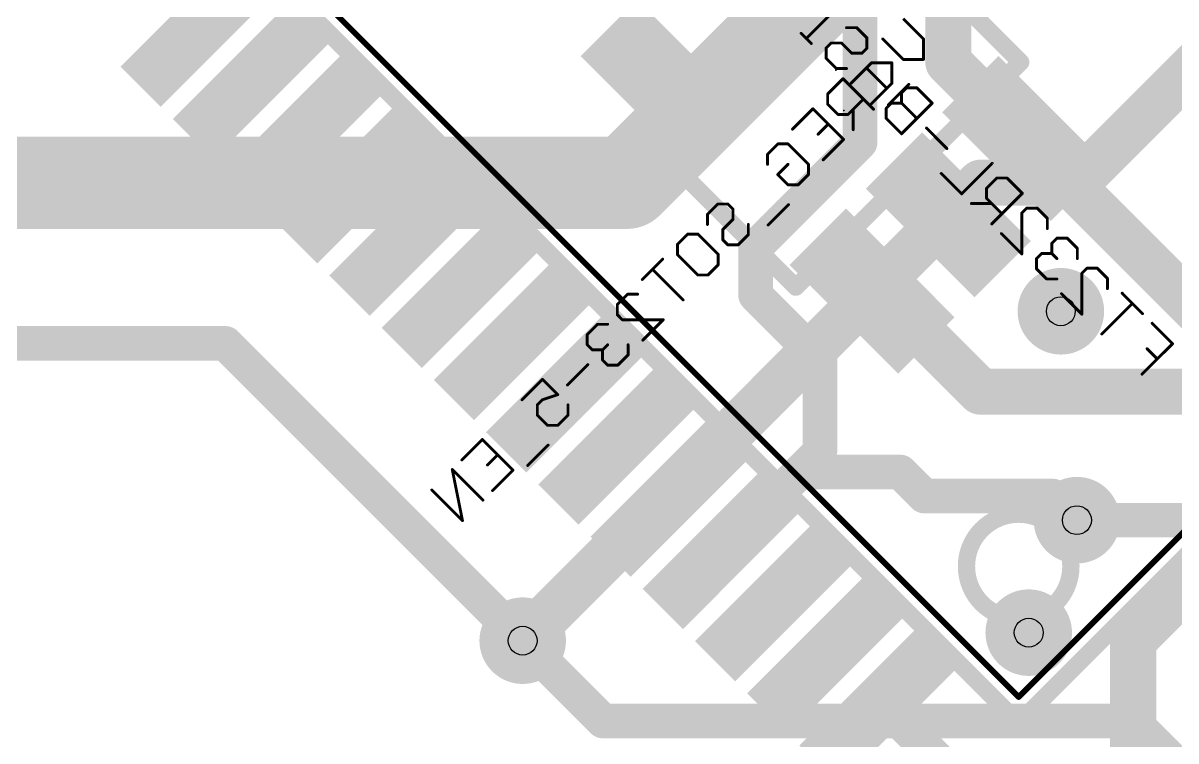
# Model space of a CAD drawing. Extents: x -76 to 580, y -41 to 95.
# Drawn here: x 301.21 to 311.36, y 4.77 to 11.09 of the extents above; entities that cross this region are included whole.
import ezdxf

# ---------------------------------------------------------------- set-up
doc = ezdxf.new("R2010")
doc.units = 0
for name, color, linetype in [('1', 22, 'CONTINUOUS'), ('16', 175, 'CONTINUOUS'), ('18', 82, 'CONTINUOUS'), ('22', 2, 'CONTINUOUS'), ('24', 7, 'CONTINUOUS'), ('28', 253, 'CONTINUOUS'), ('29', 253, 'CONTINUOUS'), ('30', 253, 'CONTINUOUS'), ('32', 253, 'CONTINUOUS'), ('44', 253, 'CONTINUOUS'), ('52', 253, 'CONTINUOUS')]:
    doc.layers.add(name, color=color, linetype=linetype)

# ---------------------------------------------------------------- blocks, each defined once
blk = doc.blocks.new('RECT')
blk.add_solid([(-0.5, -0.5), (0.5, -0.5), (-0.5, 0.5), (0.5, 0.5)])
blk = doc.blocks.new('ROUNDV')
at = {"const_width": 0.5}
blk.add_lwpolyline([(0, -0.25, 1), (0, 0.25, 1), (0, -0.25)], format="xyb", dxfattribs=at)

msp = doc.modelspace()

# ---------------------------------------------------------------- linework, layer by layer
at = {"layer": '1'}
for points, const_width in [([(314.5211, 13.7179), (310.4906, 9.6874)], 0.4064), ([(309.3592, 12.5158), (306.5308, 9.6874)], 0.8128), ([(306.5308, 9.6874), (290.2673, 9.6874)], 0.8128), ([(309.6421, 9.6874), (305.6116, 5.6569)], 0.4064), ([(310.4906, 9.6874), (309.6421, 9.6874)], 0.4064), ([(302.9953, 8.2731), (289.2774, 8.2731)], 0.3048), ([(305.6116, 5.6569), (302.9953, 8.2731)], 0.3048), ([(311.6927, 6.7175), (310.4906, 6.7175)], 0.3048), ([(306.3187, 4.9497), (305.6116, 5.6569)], 0.3048), ([(310.9856, 4.9497), (306.3187, 4.9497)], 0.3048), ([(314.3797, 1.5556), (310.9856, 4.9497)], 0.3048)]:
    msp.add_lwpolyline(points, dxfattribs=dict(at, const_width=const_width))
for points, const_width in [([(306.5308, 9.4842, 1), (306.5308, 9.8906)], 0.4064), ([(306.3871, 9.831, 1), (306.6745, 9.5437)], 0.4064), ([(309.6421, 9.789, 1), (309.6421, 9.5858)], 0.2032), ([(309.7139, 9.6155, 1), (309.5702, 9.7592)], 0.2032), ([(310.4187, 9.7592, 1), (310.5624, 9.6155)], 0.2032), ([(310.4906, 9.5858, 1), (310.4906, 9.789)], 0.2032), ([(303.0491, 8.327, 1), (302.9414, 8.2193)], 0.1524), ([(302.9953, 8.1969, 1), (302.9953, 8.3493)], 0.1524), ([(310.4906, 6.7937, 1), (310.4906, 6.6413)], 0.1524), ([(305.5397, 5.7287, 1), (305.6834, 5.585)], 0.2032), ([(305.6654, 5.7107, 1), (305.5577, 5.603)], 0.1524), ([(305.5577, 5.603, 1), (305.6654, 5.7107)], 0.1524), ([(306.3187, 5.0259, 1), (306.3187, 4.8735)], 0.1524), ([(306.2648, 4.8959, 1), (306.3725, 5.0036)], 0.1524), ([(311.0394, 5.0036, 1), (310.9317, 4.8959)], 0.1524), ([(310.9856, 4.8735, 1), (310.9856, 5.0259)], 0.1524)]:
    msp.add_lwpolyline(points, format="xyb", dxfattribs=dict(at, const_width=const_width))
at = {"layer": '16'}
for points, const_width in [([(309.3592, 12.5158), (309.3592, 10.748)], 0.4064), ([(308.5814, 10.0409), (308.5814, 11.3137)], 0.3048), ([(316.3596, 11.0309), (310.9856, 5.6569)], 0.4064), ([(309.3592, 10.748), (310.031, 10.0762)], 0.4064), ([(310.031, 10.0762), (312.1169, 7.9903)], 0.4064), ([(307.6622, 9.1217), (308.5814, 10.0409)], 0.3048), ([(307.6622, 8.6974), (307.6622, 9.1217)], 0.3048), ([(308.2278, 8.1317), (307.6622, 8.6974)], 0.3048), ([(308.7582, 8.662), (308.6875, 8.7327)], 0.3048), ([(308.7582, 8.662), (308.829, 8.662)], 0.4064), ([(308.829, 8.662), (309.6421, 7.8489)], 0.4064), ([(308.2278, 7.3186), (308.2278, 8.1317)], 0.3048), ([(309.6421, 7.8489), (312.0462, 7.8489)], 0.4064), ([(308.0511, 7.1418), (308.2278, 7.3186)], 0.3048), ([(308.0511, 7.1418), (307.3928, 6.4835)], 0.3048), ([(308.935, 7.1418), (308.0511, 7.1418)], 0.3048), ([(309.1471, 6.9296), (308.935, 7.1418)], 0.3048), ([(306.8978, 6.9431), (305.6116, 5.6569)], 0.3048), ([(306.8978, 6.9431), (306.9331, 6.9431)], 0.3048), ([(307.0392, 6.9431), (306.9331, 6.9431)], 0.3048), ([(310.2785, 6.9296), (309.1471, 6.9296)], 0.3048), ([(310.4906, 6.7175), (310.2785, 6.9296)], 0.3048), ([(310.9856, 5.6569), (310.9856, 4.2426)], 0.4064), ([(311.8129, 2.0633), (308.7716, 5.1046)], 0.3048)]:
    msp.add_lwpolyline(points, dxfattribs=dict(at, const_width=const_width))
for points, const_width in [([(309.4311, 10.8199, 1), (309.2874, 10.6762)], 0.2032), ([(309.2576, 10.748, 1), (309.4608, 10.748)], 0.2032), ([(310.1029, 10.148, 1), (309.9592, 10.0044)], 0.2032), ([(308.6353, 9.987, 1), (308.5275, 10.0948)], 0.1524), ([(309.9592, 10.0044, 1), (310.1029, 10.148)], 0.2032), ([(308.5052, 10.0409, 1), (308.6576, 10.0409)], 0.1524), ([(307.7384, 9.1217, 1), (307.586, 9.1217)], 0.1524), ([(307.6083, 9.1756, 1), (307.716, 9.0678)], 0.1524), ([(307.716, 8.7513, 1), (307.6083, 8.6435)], 0.1524), ([(308.7414, 8.7866, 1), (308.6337, 8.6788)], 0.1524), ([(308.7582, 8.7636, 1), (308.7582, 8.5604)], 0.2032), ([(308.9008, 8.7338, 1), (308.7571, 8.5901)], 0.2032), ([(308.829, 8.5604, 1), (308.829, 8.7636)], 0.2032), ([(307.586, 8.6974, 1), (307.7384, 8.6974)], 0.1524), ([(308.7044, 8.6081, 1), (308.8121, 8.7159)], 0.1524), ([(308.304, 8.1317, 1), (308.1516, 8.1317)], 0.1524), ([(308.174, 8.0778, 1), (308.2817, 8.1856)], 0.1524), ([(309.6421, 7.9505, 1), (309.6421, 7.7473)], 0.2032), ([(309.5702, 7.777, 1), (309.7139, 7.9207)], 0.2032), ([(308.2817, 7.2647, 1), (308.174, 7.3724)], 0.1524), ([(308.1516, 7.3186, 1), (308.304, 7.3186)], 0.1524), ([(308.0511, 7.218, 1), (308.0511, 7.0656)], 0.1524), ([(307.9972, 7.1957, 1), (308.105, 7.0879)], 0.1524), ([(308.105, 7.0879, 1), (307.9972, 7.1957)], 0.1524), ([(308.9888, 7.1957, 1), (308.8811, 7.0879)], 0.1524), ([(308.935, 7.0656, 1), (308.935, 7.218)], 0.1524), ([(306.8978, 7.0193, 1), (306.8978, 6.8669)], 0.1524), ([(306.9517, 6.8892, 1), (306.8439, 6.997)], 0.1524), ([(306.9331, 7.0193, 1), (306.9331, 6.8669)], 0.1524), ([(306.9331, 6.8669, 1), (306.9331, 7.0193)], 0.1524), ([(307.0392, 6.8669, 1), (307.0392, 7.0193)], 0.1524), ([(309.1471, 7.0058, 1), (309.1471, 6.8534)], 0.1524), ([(309.0932, 6.8758, 1), (309.201, 6.9835)], 0.1524), ([(310.3323, 6.9835, 1), (310.2246, 6.8758)], 0.1524), ([(310.2785, 6.8534, 1), (310.2785, 7.0058)], 0.1524), ([(310.4367, 6.6636, 1), (310.5445, 6.7714)], 0.1524), ([(307.3389, 6.5373, 1), (307.4466, 6.4296)], 0.1524), ([(305.5577, 5.7107, 1), (305.6654, 5.603)], 0.1524), ([(310.9137, 5.7287, 1), (311.0574, 5.585)], 0.2032), ([(311.0872, 5.6569, 1), (310.884, 5.6569)], 0.2032), ([(308.8255, 5.1585, 1), (308.7177, 5.0507)], 0.1524)]:
    msp.add_lwpolyline(points, format="xyb", dxfattribs=dict(at, const_width=const_width))
at = {"layer": '22', "const_width": 0.1524}
for points in [[(302.624, 12.286), (309.9779, 4.9321)], [(309.9779, 4.9321), (314.1145, 9.0686)]]:
    msp.add_lwpolyline(points, dxfattribs=at)
at = {"layer": '22'}
for points, const_width in [([(309.9779, 5.8513, 1), (309.9779, 6.7705, 1), (309.9779, 5.8513)], 0.1524), ([(309.951, 4.959, 1), (310.0049, 4.9051)], 0.0762), ([(309.951, 4.9051, 1), (310.0049, 4.959)], 0.0762)]:
    msp.add_lwpolyline(points, format="xyb", dxfattribs=dict(at, const_width=const_width))
at = {"layer": '24'}
for p in [(308.3693, 10.6773), (308.44, 10.3238)]:
    msp.add_point(p, dxfattribs=at)
at = {"layer": '28'}
for points, const_width in [([(302.8531, 12.286), (309.9779, 5.1612)], 0.0508), ([(308.1078, 10.9568), (308.3774, 11.2264)], 0.0254), ([(308.4623, 11.0517), (308.5521, 11.0517)], 0.0254), ([(308.5521, 11.0517), (308.642, 10.9618)], 0.0254), ([(308.9606, 11.1322), (309.1404, 10.9524)], 0.0254), ([(308.1527, 10.9118), (308.0628, 11.0017)], 0.0254), ([(308.642, 10.9618), (308.642, 10.8719)], 0.0254), ([(308.9606, 10.7727), (308.7808, 10.9524)], 0.0254), ([(309.1404, 10.9524), (309.1404, 10.7727)], 0.0254), ([(308.3274, 10.9169), (308.2825, 10.8719)], 0.0254), ([(308.2825, 10.8719), (308.2825, 10.782)], 0.0254), ([(308.4173, 10.9169), (308.3274, 10.9169)], 0.0254), ([(308.5072, 10.827), (308.4173, 10.9169)], 0.0254), ([(308.642, 10.8719), (308.5971, 10.827)], 0.0254), ([(308.2825, 10.782), (308.3724, 10.6922)], 0.0254), ([(308.5971, 10.827), (308.5072, 10.827)], 0.0254), ([(309.1404, 10.7727), (308.9606, 10.7727)], 0.0254), ([(308.3724, 10.6922), (308.4623, 10.6922)], 0.0254), ([(308.6819, 10.7421), (308.5022, 10.5624)], 0.0254), ([(308.8167, 10.5174), (308.637, 10.6972)], 0.0254), ([(308.8617, 10.7421), (308.6819, 10.7421)], 0.0254), ([(308.8617, 10.5624), (308.8617, 10.7421)], 0.0254), ([(308.4314, 10.603), (308.2966, 10.4682)], 0.0254), ([(308.701, 10.3334), (308.4314, 10.603)], 0.0254), ([(308.6819, 10.3826), (308.8617, 10.5624)], 0.0254), ([(309.0106, 10.553), (308.8308, 10.3733)], 0.0254), ([(308.2966, 10.4682), (308.2966, 10.3783)], 0.0254), ([(308.9915, 10.5225), (308.9465, 10.4775)], 0.0254), ([(308.9465, 10.4775), (308.9465, 10.3877)], 0.0254), ([(309.0813, 10.5225), (308.9915, 10.5225)], 0.0254), ([(309.2162, 10.3877), (309.0813, 10.5225)], 0.0254), ([(308.2966, 10.3783), (308.3865, 10.2884)], 0.0254), ([(308.4763, 10.2884), (308.6112, 10.4232)], 0.0254), ([(308.8566, 10.3877), (308.8117, 10.3427)], 0.0254), ([(308.8117, 10.3427), (308.8117, 10.2528)], 0.0254), ([(308.9465, 10.3877), (308.8566, 10.3877)], 0.0254), ([(308.9465, 10.118), (309.2162, 10.3877)], 0.0254), ([(309.0813, 10.2528), (308.9465, 10.3877)], 0.0254), ([(307.987, 10.1586), (308.1668, 10.3384)], 0.0254), ([(308.1668, 10.3384), (308.4364, 10.0687)], 0.0254), ([(308.3865, 10.2884), (308.4763, 10.2884)], 0.0254), ([(308.5213, 10.3334), (308.5213, 10.1536)], 0.0254), ([(308.8117, 10.2528), (308.9465, 10.118)], 0.0254), ([(308.3016, 10.2036), (308.2117, 10.1137)], 0.0254), ([(309.3459, 9.9882), (309.1662, 10.168)], 0.0254), ([(308.4364, 10.0687), (308.2567, 9.889)], 0.0254), ([(307.7674, 9.939), (307.8573, 10.0288)], 0.0254), ([(307.7674, 9.8491), (307.7674, 9.939)], 0.0254), ([(307.8573, 10.0288), (307.9471, 10.0288)], 0.0254), ([(307.9471, 10.0288), (308.1269, 9.8491)], 0.0254), ([(307.8573, 9.7592), (307.9471, 9.8491)], 0.0254), ([(308.1269, 9.8491), (308.1269, 9.7592)], 0.0254), ([(309.7454, 9.8584), (309.4757, 9.5888)], 0.0254), ([(307.9471, 9.6693), (307.8573, 9.7592)], 0.0254), ([(308.1269, 9.7592), (308.037, 9.6693)], 0.0254), ([(309.4757, 9.5888), (309.296, 9.7686)], 0.0254), ([(308.037, 9.6693), (307.9471, 9.6693)], 0.0254), ([(309.7853, 9.7287), (309.6954, 9.6388)], 0.0254), ([(309.6954, 9.6388), (309.6954, 9.5489)], 0.0254), ([(309.8751, 9.7287), (309.7853, 9.7287)], 0.0254), ([(310.01, 9.5938), (309.8751, 9.7287)], 0.0254), ([(309.6954, 9.5489), (309.8302, 9.4141)], 0.0254), ([(309.7403, 9.3242), (310.01, 9.5938)], 0.0254), ([(307.2382, 9.4097), (307.328, 9.4996)], 0.0254), ([(307.328, 9.4996), (307.4179, 9.4996)], 0.0254), ([(307.4179, 9.4996), (307.4629, 9.4547)], 0.0254), ([(307.4629, 9.4547), (307.4629, 9.3648)], 0.0254), ([(307.9522, 9.4946), (307.7724, 9.3148)], 0.0254), ([(309.7403, 9.504), (309.5606, 9.504)], 0.0254), ([(310.0049, 9.4191), (310.0499, 9.4641)], 0.0254), ([(310.0499, 9.4641), (310.1397, 9.4641)], 0.0254), ([(310.1397, 9.4641), (310.2296, 9.3742)], 0.0254), ([(307.2382, 9.3199), (307.2382, 9.4097)], 0.0254), ([(307.4629, 9.3648), (307.373, 9.2749)], 0.0254), ([(310.0049, 9.0596), (310.0049, 9.4191)], 0.0254), ([(310.2296, 9.3742), (310.2296, 9.2843)], 0.0254), ([(306.9736, 9.1451), (307.0634, 9.235)], 0.0254), ([(307.0634, 9.235), (307.1533, 9.235)], 0.0254), ([(307.1533, 9.235), (307.3331, 9.0553)], 0.0254), ([(307.373, 9.2749), (307.373, 9.1851)], 0.0254), ([(307.5078, 9.1401), (307.5977, 9.23)], 0.0254), ([(307.5977, 9.23), (307.5977, 9.3199)], 0.0254), ([(309.8252, 9.2394), (310.0049, 9.0596)], 0.0254), ([(306.9736, 9.0553), (306.9736, 9.1451)], 0.0254), ([(307.373, 9.1851), (307.4179, 9.1401)], 0.0254), ([(307.4179, 9.1401), (307.5078, 9.1401)], 0.0254), ([(310.3145, 9.1995), (310.2695, 9.1545)], 0.0254), ([(310.2695, 9.1545), (310.2695, 9.0646)], 0.0254), ([(310.4044, 9.1995), (310.3145, 9.1995)], 0.0254), ([(310.4942, 9.1096), (310.4044, 9.1995)], 0.0254), ([(307.1533, 8.8755), (306.9736, 9.0553)], 0.0254), ([(307.3331, 9.0553), (307.3331, 8.9654)], 0.0254), ([(309.9779, 5.1612), (313.8854, 9.0686)], 0.0508), ([(310.1797, 9.0646), (310.1347, 9.0197)], 0.0254), ([(310.2695, 9.0646), (310.1797, 9.0646)], 0.0254), ([(310.2695, 9.0646), (310.3145, 9.0197)], 0.0254), ([(310.4942, 9.0197), (310.4942, 9.1096)], 0.0254), ([(306.8438, 9.0154), (306.664, 8.8356)], 0.0254), ([(307.0235, 8.6558), (306.7539, 8.9255)], 0.0254), ([(307.3331, 8.9654), (307.2432, 8.8755)], 0.0254), ([(310.1347, 9.0197), (310.1347, 8.9298)], 0.0254), ([(310.1347, 8.9298), (310.2246, 8.8399)], 0.0254), ([(310.5341, 8.8899), (310.5791, 8.9349)], 0.0254), ([(310.5791, 8.9349), (310.669, 8.9349)], 0.0254), ([(310.669, 8.9349), (310.7588, 8.845)], 0.0254), ([(307.2432, 8.8755), (307.1533, 8.8755)], 0.0254), ([(310.2246, 8.8399), (310.3145, 8.8399)], 0.0254), ([(310.5341, 8.5304), (310.5341, 8.8899)], 0.0254), ([(310.7588, 8.845), (310.7588, 8.7551)], 0.0254), ([(306.4444, 8.6159), (306.5342, 8.7058)], 0.0254), ([(306.4444, 8.526), (306.4444, 8.6159)], 0.0254), ([(306.5342, 8.7058), (306.6241, 8.7058)], 0.0254), ([(310.3544, 8.7102), (310.5341, 8.5304)], 0.0254), ([(310.7089, 8.3557), (310.9785, 8.6253)], 0.0254), ([(311.0684, 8.5354), (310.8886, 8.7152)], 0.0254), ([(306.4893, 8.4811), (306.4444, 8.526)], 0.0254), ([(306.2696, 8.4412), (306.1798, 8.3513)], 0.0254), ([(306.3595, 8.4412), (306.2696, 8.4412)], 0.0254), ([(306.8488, 8.4811), (306.4893, 8.4811)], 0.0254), ([(306.6691, 8.3014), (306.8488, 8.4811)], 0.0254), ([(311.333, 8.2708), (311.1532, 8.4506)], 0.0254), ([(306.1798, 8.3513), (306.1798, 8.2614)], 0.0254), ([(306.1798, 8.2614), (306.2247, 8.2165)], 0.0254), ([(306.2247, 8.2165), (306.3146, 8.2165)], 0.0254), ([(306.3146, 8.2165), (306.3595, 8.2614)], 0.0254), ([(306.3146, 8.2165), (306.3146, 8.1266)], 0.0254), ([(306.5393, 8.1716), (306.5393, 8.2614)], 0.0254), ([(311.0633, 8.0012), (311.333, 8.2708)], 0.0254), ([(311.1982, 8.136), (311.1083, 8.2259)], 0.0254), ([(306.3146, 8.1266), (306.3595, 8.0817)], 0.0254), ([(306.4494, 8.0817), (306.5393, 8.1716)], 0.0254), ([(306.1848, 8.0867), (306.005, 7.907)], 0.0254), ([(306.3595, 8.0817), (306.4494, 8.0817)], 0.0254), ([(305.6056, 7.7772), (305.7854, 7.9569)], 0.0254), ([(305.7854, 7.9569), (305.9202, 7.8221)], 0.0254), ([(305.9202, 7.8221), (305.7854, 7.7772)], 0.0254), ([(305.7854, 7.7772), (305.7404, 7.7322)], 0.0254), ([(305.7404, 7.7322), (305.7404, 7.6424)], 0.0254), ([(306.0101, 7.6424), (306.0101, 7.7322)], 0.0254), ([(305.7404, 7.6424), (305.8303, 7.5525)], 0.0254), ([(305.9202, 7.5525), (306.0101, 7.6424)], 0.0254), ([(305.8303, 7.5525), (305.9202, 7.5525)], 0.0254), ([(305.0764, 7.248), (305.2562, 7.4277)], 0.0254), ([(305.2562, 7.4277), (305.5258, 7.1581)], 0.0254), ([(305.8353, 7.3777), (305.6556, 7.198)], 0.0254), ([(305.391, 7.2929), (305.3011, 7.203)], 0.0254), ([(305.2612, 6.8935), (304.9916, 7.1631)], 0.0254), ([(304.9916, 7.1631), (305.0814, 6.7137)], 0.0254), ([(305.5258, 7.1581), (305.346, 6.9783)], 0.0254), ([(305.0814, 6.7137), (304.8118, 6.9834)], 0.0254)]:
    msp.add_lwpolyline(points, dxfattribs=dict(at, const_width=const_width))
for points, const_width in [([(308.4623, 11.058, 1), (308.4623, 11.0453)], 0.0127), ([(308.5566, 11.0562, 1), (308.5476, 11.0472)], 0.0127), ([(308.5521, 11.0453, 1), (308.5521, 11.058)], 0.0127), ([(308.0673, 11.0062, 1), (308.0583, 10.9972)], 0.0127), ([(308.1033, 10.9613, 1), (308.1123, 10.9523)], 0.0127), ([(308.6484, 10.9618, 1), (308.6357, 10.9618)], 0.0127), ([(308.6375, 10.9573, 1), (308.6465, 10.9663)], 0.0127), ([(308.7853, 10.9569, 1), (308.7764, 10.948)], 0.0127), ([(309.1467, 10.9524, 1), (309.134, 10.9524)], 0.0127), ([(309.1359, 10.948, 1), (309.1449, 10.9569)], 0.0127), ([(308.1482, 10.9073, 1), (308.1572, 10.9163)], 0.0127), ([(308.2888, 10.8719, 1), (308.2761, 10.8719)], 0.0127), ([(308.278, 10.8764, 1), (308.287, 10.8674)], 0.0127), ([(308.3274, 10.9232, 1), (308.3274, 10.9105)], 0.0127), ([(308.3319, 10.9124, 1), (308.3229, 10.9213)], 0.0127), ([(308.4218, 10.9213, 1), (308.4128, 10.9124)], 0.0127), ([(308.4173, 10.9105, 1), (308.4173, 10.9232)], 0.0127), ([(308.6357, 10.8719, 1), (308.6484, 10.8719)], 0.0127), ([(308.6465, 10.8674, 1), (308.6375, 10.8764)], 0.0127), ([(308.2761, 10.782, 1), (308.2888, 10.782)], 0.0127), ([(308.287, 10.7865, 1), (308.278, 10.7775)], 0.0127), ([(308.5072, 10.8333, 1), (308.5072, 10.8206)], 0.0127), ([(308.5027, 10.8225, 1), (308.5117, 10.8315)], 0.0127), ([(308.5926, 10.8315, 1), (308.6016, 10.8225)], 0.0127), ([(308.5971, 10.8206, 1), (308.5971, 10.8333)], 0.0127), ([(308.9606, 10.779, 1), (308.9606, 10.7663)], 0.0127), ([(308.9561, 10.7682, 1), (308.9651, 10.7772)], 0.0127), ([(309.134, 10.7727, 1), (309.1467, 10.7727)], 0.0127), ([(309.1404, 10.7663, 1), (309.1404, 10.779)], 0.0127), ([(308.3724, 10.6985, 1), (308.3724, 10.6858)], 0.0127), ([(308.3679, 10.6877, 1), (308.3769, 10.6966)], 0.0127), ([(308.4623, 10.6858, 1), (308.4623, 10.6985)], 0.0127), ([(308.6415, 10.7017, 1), (308.6325, 10.6927)], 0.0127), ([(308.6819, 10.7485, 1), (308.6819, 10.7358)], 0.0127), ([(308.6864, 10.7376, 1), (308.6774, 10.7466)], 0.0127), ([(308.868, 10.7421, 1), (308.8553, 10.7421)], 0.0127), ([(308.8617, 10.7358, 1), (308.8617, 10.7485)], 0.0127), ([(308.4359, 10.6075, 1), (308.4269, 10.5985)], 0.0127), ([(308.4359, 10.5985, 1), (308.4269, 10.6075)], 0.0127), ([(308.4977, 10.5669, 1), (308.5066, 10.5579)], 0.0127), ([(308.8553, 10.5624, 1), (308.868, 10.5624)], 0.0127), ([(308.8662, 10.5579, 1), (308.8572, 10.5669)], 0.0127), ([(309.0151, 10.5485, 1), (309.0061, 10.5575)], 0.0127), ([(308.3029, 10.4682, 1), (308.2902, 10.4682)], 0.0127), ([(308.2921, 10.4727, 1), (308.3011, 10.4637)], 0.0127), ([(308.8122, 10.5129, 1), (308.8212, 10.5219)], 0.0127), ([(308.942, 10.482, 1), (308.951, 10.473)], 0.0127), ([(308.9529, 10.4775, 1), (308.9402, 10.4775)], 0.0127), ([(308.9915, 10.5288, 1), (308.9915, 10.5161)], 0.0127), ([(308.9959, 10.518, 1), (308.987, 10.527)], 0.0127), ([(309.0858, 10.527, 1), (309.0768, 10.518)], 0.0127), ([(309.0813, 10.5161, 1), (309.0813, 10.5288)], 0.0127), ([(308.3011, 10.3828, 1), (308.2921, 10.3738)], 0.0127), ([(308.2902, 10.3783, 1), (308.3029, 10.3783)], 0.0127), ([(308.6156, 10.4187, 1), (308.6067, 10.4277)], 0.0127), ([(308.6774, 10.3871, 1), (308.6864, 10.3781)], 0.0127), ([(308.8072, 10.3472, 1), (308.8162, 10.3382)], 0.0127), ([(308.8181, 10.3427, 1), (308.8054, 10.3427)], 0.0127), ([(308.8263, 10.3778, 1), (308.8353, 10.3688)], 0.0127), ([(308.8566, 10.394, 1), (308.8566, 10.3813)], 0.0127), ([(308.8611, 10.3832, 1), (308.8522, 10.3921)], 0.0127), ([(308.951, 10.3921, 1), (308.942, 10.3832)], 0.0127), ([(308.9402, 10.3877, 1), (308.9529, 10.3877)], 0.0127), ([(308.9465, 10.3813, 1), (308.9465, 10.394)], 0.0127), ([(309.2206, 10.3832, 1), (309.2117, 10.3921)], 0.0127), ([(309.2117, 10.3832, 1), (309.2206, 10.3921)], 0.0127), ([(308.1713, 10.3429, 1), (308.1623, 10.3339)], 0.0127), ([(308.1713, 10.3339, 1), (308.1623, 10.3429)], 0.0127), ([(308.3865, 10.2948, 1), (308.3865, 10.2821)], 0.0127), ([(308.382, 10.2839, 1), (308.3909, 10.2929)], 0.0127), ([(308.4719, 10.2929, 1), (308.4808, 10.2839)], 0.0127), ([(308.4763, 10.2821, 1), (308.4763, 10.2948)], 0.0127), ([(308.5276, 10.3334, 1), (308.5149, 10.3334)], 0.0127), ([(308.6965, 10.3289, 1), (308.7055, 10.3378)], 0.0127), ([(308.8162, 10.2573, 1), (308.8072, 10.2483)], 0.0127), ([(308.8054, 10.2528, 1), (308.8181, 10.2528)], 0.0127), ([(309.0768, 10.2483, 1), (309.0858, 10.2573)], 0.0127), ([(307.9825, 10.1631, 1), (307.9915, 10.1541)], 0.0127), ([(308.3061, 10.1991, 1), (308.2971, 10.2081)], 0.0127), ([(308.5149, 10.1536, 1), (308.5276, 10.1536)], 0.0127), ([(309.1707, 10.1725, 1), (309.1617, 10.1635)], 0.0127), ([(308.2072, 10.1182, 1), (308.2162, 10.1092)], 0.0127), ([(308.4409, 10.0643, 1), (308.4319, 10.0732)], 0.0127), ([(308.4319, 10.0643, 1), (308.4409, 10.0732)], 0.0127), ([(308.942, 10.1225, 1), (308.951, 10.1135)], 0.0127), ([(308.942, 10.1135, 1), (308.951, 10.1225)], 0.0127), ([(307.7737, 9.939, 1), (307.761, 9.939)], 0.0127), ([(307.7629, 9.9434, 1), (307.7719, 9.9345)], 0.0127), ([(307.8573, 10.0352, 1), (307.8573, 10.0225)], 0.0127), ([(307.8617, 10.0244, 1), (307.8528, 10.0333)], 0.0127), ([(307.9516, 10.0333, 1), (307.9426, 10.0243)], 0.0127), ([(307.9471, 10.0225, 1), (307.9471, 10.0352)], 0.0127), ([(309.3415, 9.9837, 1), (309.3504, 9.9927)], 0.0127), ([(307.761, 9.8491, 1), (307.7737, 9.8491)], 0.0127), ([(307.9516, 9.8446, 1), (307.9426, 9.8536)], 0.0127), ([(308.1332, 9.8491, 1), (308.1205, 9.8491)], 0.0127), ([(308.1224, 9.8446, 1), (308.1314, 9.8536)], 0.0127), ([(308.2522, 9.8935, 1), (308.2612, 9.8845)], 0.0127), ([(309.7499, 9.854, 1), (309.7409, 9.8629)], 0.0127), ([(307.8617, 9.7637, 1), (307.8528, 9.7547)], 0.0127), ([(307.8528, 9.7637, 1), (307.8617, 9.7547)], 0.0127), ([(308.1205, 9.7592, 1), (308.1332, 9.7592)], 0.0127), ([(308.1314, 9.7547, 1), (308.1224, 9.7637)], 0.0127), ([(309.3005, 9.7731, 1), (309.2915, 9.7641)], 0.0127), ([(307.9471, 9.6757, 1), (307.9471, 9.663)], 0.0127), ([(307.9426, 9.6648, 1), (307.9516, 9.6738)], 0.0127), ([(308.0325, 9.6738, 1), (308.0415, 9.6648)], 0.0127), ([(308.037, 9.663, 1), (308.037, 9.6757)], 0.0127), ([(309.7017, 9.6388, 1), (309.689, 9.6388)], 0.0127), ([(309.6909, 9.6433, 1), (309.6999, 9.6343)], 0.0127), ([(309.7853, 9.735, 1), (309.7853, 9.7223)], 0.0127), ([(309.7898, 9.7242, 1), (309.7808, 9.7331)], 0.0127), ([(309.8796, 9.7331, 1), (309.8707, 9.7242)], 0.0127), ([(309.8751, 9.7223, 1), (309.8751, 9.735)], 0.0127), ([(309.4712, 9.5933, 1), (309.4802, 9.5843)], 0.0127), ([(309.4712, 9.5843, 1), (309.4802, 9.5933)], 0.0127), ([(309.6999, 9.5534, 1), (309.6909, 9.5444)], 0.0127), ([(309.689, 9.5489, 1), (309.7017, 9.5489)], 0.0127), ([(310.0145, 9.5894, 1), (310.0055, 9.5983)], 0.0127), ([(310.0055, 9.5894, 1), (310.0145, 9.5983)], 0.0127), ([(307.328, 9.506, 1), (307.328, 9.4933)], 0.0127), ([(307.3325, 9.4951, 1), (307.3236, 9.5041)], 0.0127), ([(307.4224, 9.5041, 1), (307.4134, 9.4951)], 0.0127), ([(307.4179, 9.4933, 1), (307.4179, 9.506)], 0.0127), ([(307.4692, 9.4547, 1), (307.4565, 9.4547)], 0.0127), ([(307.4584, 9.4502, 1), (307.4674, 9.4592)], 0.0127), ([(307.9567, 9.4901, 1), (307.9477, 9.4991)], 0.0127), ([(309.5606, 9.5103, 1), (309.5606, 9.4976)], 0.0127), ([(309.7403, 9.4976, 1), (309.7403, 9.5103)], 0.0127), ([(310.0499, 9.4704, 1), (310.0499, 9.4577)], 0.0127), ([(310.0544, 9.4596, 1), (310.0454, 9.4685)], 0.0127), ([(310.1442, 9.4685, 1), (310.1353, 9.4596)], 0.0127), ([(310.1397, 9.4577, 1), (310.1397, 9.4704)], 0.0127), ([(307.2445, 9.4097, 1), (307.2318, 9.4097)], 0.0127), ([(307.2337, 9.4142, 1), (307.2427, 9.4053)], 0.0127), ([(307.4565, 9.3648, 1), (307.4692, 9.3648)], 0.0127), ([(307.4674, 9.3603, 1), (307.4584, 9.3693)], 0.0127), ([(309.8257, 9.4096, 1), (309.8347, 9.4186)], 0.0127), ([(310.0004, 9.4236, 1), (310.0094, 9.4146)], 0.0127), ([(310.0113, 9.4191, 1), (309.9986, 9.4191)], 0.0127), ([(310.236, 9.3742, 1), (310.2233, 9.3742)], 0.0127), ([(310.2251, 9.3697, 1), (310.2341, 9.3787)], 0.0127), ([(307.0634, 9.2414, 1), (307.0634, 9.2287)], 0.0127), ([(307.0679, 9.2305, 1), (307.059, 9.2395)], 0.0127), ([(307.1578, 9.2395, 1), (307.1488, 9.2305)], 0.0127), ([(307.1533, 9.2287, 1), (307.1533, 9.2414)], 0.0127), ([(307.2318, 9.3199, 1), (307.2445, 9.3199)], 0.0127), ([(307.3793, 9.2749, 1), (307.3666, 9.2749)], 0.0127), ([(307.3685, 9.2794, 1), (307.3775, 9.2704)], 0.0127), ([(307.604, 9.3199, 1), (307.5913, 9.3199)], 0.0127), ([(307.5913, 9.23, 1), (307.604, 9.23)], 0.0127), ([(307.6022, 9.2255, 1), (307.5932, 9.2345)], 0.0127), ([(307.7679, 9.3193, 1), (307.7769, 9.3104)], 0.0127), ([(309.7358, 9.3287, 1), (309.7448, 9.3197)], 0.0127), ([(309.8297, 9.2438, 1), (309.8207, 9.2349)], 0.0127), ([(310.2233, 9.2843, 1), (310.236, 9.2843)], 0.0127), ([(306.9799, 9.1451, 1), (306.9672, 9.1451)], 0.0127), ([(306.9691, 9.1496, 1), (306.9781, 9.1407)], 0.0127), ([(307.3775, 9.1895, 1), (307.3685, 9.1806)], 0.0127), ([(307.3666, 9.1851, 1), (307.3793, 9.1851)], 0.0127), ([(307.4179, 9.1465, 1), (307.4179, 9.1338)], 0.0127), ([(307.4134, 9.1356, 1), (307.4224, 9.1446)], 0.0127), ([(307.5033, 9.1446, 1), (307.5123, 9.1356)], 0.0127), ([(307.5078, 9.1338, 1), (307.5078, 9.1465)], 0.0127), ([(310.2759, 9.1545, 1), (310.2632, 9.1545)], 0.0127), ([(310.265, 9.159, 1), (310.274, 9.15)], 0.0127), ([(310.3145, 9.2058, 1), (310.3145, 9.1931)], 0.0127), ([(310.319, 9.195, 1), (310.31, 9.2039)], 0.0127), ([(310.4088, 9.2039, 1), (310.3999, 9.195)], 0.0127), ([(310.4044, 9.1931, 1), (310.4044, 9.2058)], 0.0127), ([(306.9672, 9.0553, 1), (306.9799, 9.0553)], 0.0127), ([(306.9781, 9.0598, 1), (306.9691, 9.0508)], 0.0127), ([(307.3394, 9.0553, 1), (307.3267, 9.0553)], 0.0127), ([(307.3286, 9.0508, 1), (307.3376, 9.0598)], 0.0127), ([(309.9986, 9.0596, 1), (310.0113, 9.0596)], 0.0127), ([(310.0004, 9.0551, 1), (310.0094, 9.0641)], 0.0127), ([(310.1797, 9.071, 1), (310.1797, 9.0583)], 0.0127), ([(310.1841, 9.0601, 1), (310.1752, 9.0691)], 0.0127), ([(310.274, 9.0691, 1), (310.265, 9.0601)], 0.0127), ([(310.2632, 9.0646, 1), (310.2759, 9.0646)], 0.0127), ([(310.2695, 9.0583, 1), (310.2695, 9.071)], 0.0127), ([(310.5006, 9.1096, 1), (310.4879, 9.1096)], 0.0127), ([(310.4897, 9.1051, 1), (310.4987, 9.1141)], 0.0127), ([(306.7584, 8.93, 1), (306.7494, 8.921)], 0.0127), ([(306.8483, 9.0109, 1), (306.8393, 9.0198)], 0.0127), ([(307.3267, 8.9654, 1), (307.3394, 8.9654)], 0.0127), ([(307.3376, 8.9609, 1), (307.3286, 8.9699)], 0.0127), ([(310.1302, 9.0242, 1), (310.1392, 9.0152)], 0.0127), ([(310.1392, 8.9343, 1), (310.1302, 8.9253)], 0.0127), ([(310.1411, 9.0197, 1), (310.1284, 9.0197)], 0.0127), ([(310.1284, 8.9298, 1), (310.1411, 8.9298)], 0.0127), ([(310.31, 9.0152, 1), (310.319, 9.0242)], 0.0127), ([(310.4879, 9.0197, 1), (310.5006, 9.0197)], 0.0127), ([(310.5791, 8.9412, 1), (310.5791, 8.9285)], 0.0127), ([(310.5836, 8.9304, 1), (310.5746, 8.9393)], 0.0127), ([(310.6734, 8.9393, 1), (310.6645, 8.9304)], 0.0127), ([(310.669, 8.9285, 1), (310.669, 8.9412)], 0.0127), ([(306.6595, 8.8401, 1), (306.6685, 8.8311)], 0.0127), ([(307.1533, 8.8819, 1), (307.1533, 8.8692)], 0.0127), ([(307.1488, 8.871, 1), (307.1578, 8.88)], 0.0127), ([(307.2387, 8.88, 1), (307.2477, 8.871)], 0.0127), ([(307.2432, 8.8692, 1), (307.2432, 8.8819)], 0.0127), ([(310.2246, 8.8463, 1), (310.2246, 8.8336)], 0.0127), ([(310.2201, 8.8354, 1), (310.2291, 8.8444)], 0.0127), ([(310.3145, 8.8336, 1), (310.3145, 8.8463)], 0.0127), ([(310.5296, 8.8944, 1), (310.5386, 8.8854)], 0.0127), ([(310.5405, 8.8899, 1), (310.5278, 8.8899)], 0.0127), ([(310.7652, 8.845, 1), (310.7525, 8.845)], 0.0127), ([(310.7543, 8.8405, 1), (310.7633, 8.8495)], 0.0127), ([(310.7525, 8.7551, 1), (310.7652, 8.7551)], 0.0127), ([(306.4507, 8.6159, 1), (306.438, 8.6159)], 0.0127), ([(306.5342, 8.7122, 1), (306.5342, 8.6995)], 0.0127), ([(306.5387, 8.7013, 1), (306.5297, 8.7103)], 0.0127), ([(306.6241, 8.6995, 1), (306.6241, 8.7122)], 0.0127), ([(307.0191, 8.6514, 1), (307.028, 8.6603)], 0.0127), ([(310.3589, 8.7146, 1), (310.3499, 8.7057)], 0.0127), ([(310.8931, 8.7197, 1), (310.8841, 8.7107)], 0.0127), ([(310.983, 8.6208, 1), (310.974, 8.6298)], 0.0127), ([(306.438, 8.526, 1), (306.4507, 8.526)], 0.0127), ([(306.4399, 8.6204, 1), (306.4488, 8.6114)], 0.0127), ([(306.4488, 8.5305, 1), (306.4399, 8.5216)], 0.0127), ([(310.5278, 8.5304, 1), (310.5405, 8.5304)], 0.0127), ([(310.5296, 8.5259, 1), (310.5386, 8.5349)], 0.0127), ([(311.0639, 8.5309, 1), (311.0729, 8.5399)], 0.0127), ([(306.2696, 8.4476, 1), (306.2696, 8.4349)], 0.0127), ([(306.2741, 8.4367, 1), (306.2651, 8.4457)], 0.0127), ([(306.3595, 8.4349, 1), (306.3595, 8.4475)], 0.0127), ([(306.4893, 8.4875, 1), (306.4893, 8.4748)], 0.0127), ([(306.4848, 8.4766, 1), (306.4938, 8.4856)], 0.0127), ([(306.8533, 8.4766, 1), (306.8443, 8.4856)], 0.0127), ([(306.8488, 8.4748, 1), (306.8488, 8.4875)], 0.0127), ([(311.1577, 8.4551, 1), (311.1487, 8.4461)], 0.0127), ([(306.1861, 8.3513, 1), (306.1734, 8.3513)], 0.0127), ([(306.1753, 8.3558, 1), (306.1842, 8.3468)], 0.0127), ([(310.7044, 8.3602, 1), (310.7134, 8.3512)], 0.0127), ([(306.1842, 8.2659, 1), (306.1753, 8.257)], 0.0127), ([(306.1734, 8.2614, 1), (306.1861, 8.2614)], 0.0127), ([(306.2247, 8.2229, 1), (306.2247, 8.2102)], 0.0127), ([(306.2202, 8.212, 1), (306.2292, 8.221)], 0.0127), ([(306.3209, 8.2165, 1), (306.3082, 8.2165)], 0.0127), ([(306.3101, 8.221, 1), (306.3191, 8.212)], 0.0127), ([(306.3146, 8.2102, 1), (306.3146, 8.2229)], 0.0127), ([(306.364, 8.257, 1), (306.355, 8.2659)], 0.0127), ([(306.5456, 8.2614, 1), (306.5329, 8.2614)], 0.0127), ([(306.6646, 8.3058, 1), (306.6735, 8.2969)], 0.0127), ([(311.1128, 8.2304, 1), (311.1038, 8.2214)], 0.0127), ([(311.3375, 8.2663, 1), (311.3285, 8.2753)], 0.0127), ([(311.3285, 8.2663, 1), (311.3375, 8.2753)], 0.0127), ([(306.3191, 8.1311, 1), (306.3101, 8.1221)], 0.0127), ([(306.3082, 8.1266, 1), (306.3209, 8.1266)], 0.0127), ([(306.5329, 8.1716, 1), (306.5456, 8.1716)], 0.0127), ([(306.5438, 8.1671, 1), (306.5348, 8.1761)], 0.0127), ([(311.1937, 8.1315, 1), (311.2027, 8.1405)], 0.0127), ([(306.1893, 8.0822, 1), (306.1803, 8.0912)], 0.0127), ([(306.3595, 8.088, 1), (306.3595, 8.0753)], 0.0127), ([(306.355, 8.0772, 1), (306.364, 8.0862)], 0.0127), ([(306.4449, 8.0862, 1), (306.4539, 8.0772)], 0.0127), ([(306.4494, 8.0753, 1), (306.4494, 8.088)], 0.0127), ([(305.7899, 7.9614, 1), (305.7809, 7.9524)], 0.0127), ([(305.7899, 7.9524, 1), (305.7809, 7.9614)], 0.0127), ([(306.0005, 7.9114, 1), (306.0095, 7.9025)], 0.0127), ([(311.0589, 8.0057, 1), (311.0678, 7.9967)], 0.0127), ([(305.9157, 7.8176, 1), (305.9247, 7.8266)], 0.0127), ([(305.9222, 7.8161, 1), (305.9182, 7.8281)], 0.0127), ([(305.6011, 7.7817, 1), (305.6101, 7.7727)], 0.0127), ([(305.7359, 7.7367, 1), (305.7449, 7.7277)], 0.0127), ([(305.7468, 7.7322, 1), (305.7341, 7.7322)], 0.0127), ([(305.7834, 7.7832, 1), (305.7874, 7.7711)], 0.0127), ([(305.7899, 7.7727, 1), (305.7809, 7.7817)], 0.0127), ([(306.0164, 7.7322, 1), (306.0037, 7.7322)], 0.0127), ([(305.7449, 7.6468, 1), (305.7359, 7.6379)], 0.0127), ([(305.7341, 7.6424, 1), (305.7468, 7.6424)], 0.0127), ([(306.0037, 7.6424, 1), (306.0164, 7.6424)], 0.0127), ([(306.0146, 7.6379, 1), (306.0056, 7.6468)], 0.0127), ([(305.8303, 7.5588, 1), (305.8303, 7.5461)], 0.0127), ([(305.8258, 7.548, 1), (305.8348, 7.557)], 0.0127), ([(305.9157, 7.557, 1), (305.9247, 7.548)], 0.0127), ([(305.9202, 7.5461, 1), (305.9202, 7.5588)], 0.0127), ([(305.2607, 7.4322, 1), (305.2517, 7.4232)], 0.0127), ([(305.2607, 7.4232, 1), (305.2517, 7.4322)], 0.0127), ([(305.8398, 7.3733, 1), (305.8309, 7.3822)], 0.0127), ([(305.0719, 7.2524, 1), (305.0809, 7.2435)], 0.0127), ([(305.2966, 7.2075, 1), (305.3056, 7.1985)], 0.0127), ([(305.3955, 7.2884, 1), (305.3865, 7.2974)], 0.0127), ([(305.6511, 7.2025, 1), (305.6601, 7.1935)], 0.0127), ([(304.9978, 7.1644, 1), (304.9853, 7.1619)], 0.0127), ([(304.996, 7.1676, 1), (304.9871, 7.1586)], 0.0127), ([(305.5303, 7.1536, 1), (305.5213, 7.1626)], 0.0127), ([(305.5213, 7.1536, 1), (305.5303, 7.1626)], 0.0127), ([(304.8163, 6.9878, 1), (304.8073, 6.9789)], 0.0127), ([(305.2567, 6.889, 1), (305.2657, 6.898)], 0.0127), ([(305.3416, 6.9828, 1), (305.3505, 6.9738)], 0.0127), ([(305.0752, 6.7125, 1), (305.0877, 6.715)], 0.0127), ([(305.0769, 6.7092, 1), (305.0859, 6.7182)], 0.0127), ([(309.969, 5.1701, 1), (309.9869, 5.1522)], 0.0254), ([(309.969, 5.1522, 1), (309.9869, 5.1701)], 0.0254)]:
    msp.add_lwpolyline(points, format="xyb", dxfattribs=dict(at, const_width=const_width))
at = {"layer": '44'}
for centre in [(310.3492, 8.556), (310.4906, 6.7175), (310.0663, 5.7276), (305.6116, 5.6569)]:
    msp.add_circle(centre, 0.127, dxfattribs=at)
at = {"layer": '52', "const_width": 0.1524}
for points in [[(308.8642, 11.8794), (306.8843, 9.8995)], [(308.8642, 11.8794), (309.9956, 10.748)], [(308.0157, 8.7681), (309.9956, 10.748)], [(306.8843, 9.8995), (308.0157, 8.7681)]]:
    msp.add_lwpolyline(points, dxfattribs=at)
at = {"layer": '52', "const_width": 0.0762}
for points in [[(310.0226, 10.7211, 1), (309.9687, 10.775)], [(309.9687, 10.7211, 1), (310.0226, 10.775)], [(306.9113, 9.9264, 1), (306.8574, 9.8725)], [(306.8574, 9.9264, 1), (306.9113, 9.8725)], [(307.9888, 8.7951, 1), (308.0427, 8.7412)], [(307.9888, 8.7412, 1), (308.0427, 8.7951)]]:
    msp.add_lwpolyline(points, format="xyb", dxfattribs=at)

# ---------------------------------------------------------------- block references
at = {"layer": '16'}
for p, xscale, yscale, rotation in [((302.7966, 11.0797), 0.348, 1.397, 135), ((303.2562, 10.62), 0.348, 1.397, 135), ((306.8489, 10.5713), 0.55, 1.2, 225), ((303.7158, 10.1604), 0.348, 1.397, 135), ((310.031, 10.0762), 0.55, 1.2, 225), ((304.1754, 9.7008), 0.348, 1.397, 135), ((309.3593, 9.4044), 0.55, 1.2, 225), ((304.635, 9.2412), 0.348, 1.397, 135), ((305.0947, 8.7816), 0.348, 1.397, 135), ((308.6875, 8.7327), 0.55, 1.2, 225), ((305.5543, 8.3219), 0.348, 1.397, 135), ((306.0139, 7.8623), 0.348, 1.397, 135), ((306.4735, 7.4027), 0.348, 1.397, 135), ((306.9331, 6.9431), 0.348, 1.397, 135), ((307.3928, 6.4835), 0.348, 1.397, 135), ((307.8524, 6.0238), 0.348, 1.397, 135), ((308.312, 5.5642), 0.348, 1.397, 135), ((308.7716, 5.1046), 0.348, 1.397, 135)]:
    msp.add_blockref('RECT', p, dxfattribs=dict(at, xscale=xscale, yscale=yscale, rotation=rotation))
at = {"layer": '18', "xscale": 0.6096, "yscale": 0.6096}
for p in [(310.3492, 8.556), (310.3492, 8.556), (310.4906, 6.7175), (310.4906, 6.7175), (310.0663, 5.7276), (310.0663, 5.7276), (305.6116, 5.6569), (305.6116, 5.6569)]:
    msp.add_blockref('ROUNDV', p, dxfattribs=at)
at = {"layer": '29', "xscale": 0.762, "yscale": 0.762}
for p in [(310.3492, 8.556), (310.4906, 6.7175), (310.0663, 5.7276), (305.6116, 5.6569)]:
    msp.add_blockref('ROUNDV', p, dxfattribs=at)
at = {"layer": '30'}
for p, xscale, yscale, rotation in [((302.7966, 11.0797), 0.5004, 1.5494, 135), ((303.2562, 10.62), 0.5004, 1.5494, 135), ((306.8489, 10.5713), 0.7024, 1.3524, 225), ((303.7158, 10.1604), 0.5004, 1.5494, 135), ((310.031, 10.0762), 0.7024, 1.3524, 225), ((304.1754, 9.7008), 0.5004, 1.5494, 135), ((309.3593, 9.4044), 0.7024, 1.3524, 225), ((304.635, 9.2412), 0.5004, 1.5494, 135), ((305.0947, 8.7816), 0.5004, 1.5494, 135), ((308.6875, 8.7327), 0.7024, 1.3524, 225), ((305.5543, 8.3219), 0.5004, 1.5494, 135), ((306.0139, 7.8623), 0.5004, 1.5494, 135), ((306.4735, 7.4027), 0.5004, 1.5494, 135), ((306.9331, 6.9431), 0.5004, 1.5494, 135), ((307.3928, 6.4835), 0.5004, 1.5494, 135), ((307.8524, 6.0238), 0.5004, 1.5494, 135), ((308.312, 5.5642), 0.5004, 1.5494, 135), ((308.7716, 5.1046), 0.5004, 1.5494, 135)]:
    msp.add_blockref('RECT', p, dxfattribs=dict(at, xscale=xscale, yscale=yscale, rotation=rotation))
at = {"layer": '30', "xscale": 0.762, "yscale": 0.762}
for p in [(310.3492, 8.556), (310.4906, 6.7175), (310.0663, 5.7276), (305.6116, 5.6569)]:
    msp.add_blockref('ROUNDV', p, dxfattribs=at)
at = {"layer": '32'}
for p, xscale, yscale, rotation in [((302.7966, 11.0797), 0.348, 1.397, 135), ((303.2562, 10.62), 0.348, 1.397, 135), ((306.8489, 10.5713), 0.55, 1.2, 225), ((303.7158, 10.1604), 0.348, 1.397, 135), ((310.031, 10.0762), 0.55, 1.2, 225), ((304.1754, 9.7008), 0.348, 1.397, 135), ((309.3593, 9.4044), 0.55, 1.2, 225), ((304.635, 9.2412), 0.348, 1.397, 135), ((305.0947, 8.7816), 0.348, 1.397, 135), ((308.6875, 8.7327), 0.55, 1.2, 225), ((305.5543, 8.3219), 0.348, 1.397, 135), ((306.0139, 7.8623), 0.348, 1.397, 135), ((306.4735, 7.4027), 0.348, 1.397, 135), ((306.9331, 6.9431), 0.348, 1.397, 135), ((307.3928, 6.4835), 0.348, 1.397, 135), ((307.8524, 6.0238), 0.348, 1.397, 135), ((308.312, 5.5642), 0.348, 1.397, 135), ((308.7716, 5.1046), 0.348, 1.397, 135)]:
    msp.add_blockref('RECT', p, dxfattribs=dict(at, xscale=xscale, yscale=yscale, rotation=rotation))
at = {"layer": '52'}
for p, xscale, yscale, rotation in [((302.9544, 11.2375), 0.325, 0.9344, 135), ((303.414, 10.7779), 0.325, 0.9344, 135), ((306.9374, 10.4829), 0.5, 0.65, 225), ((303.8736, 10.3182), 0.325, 0.9344, 135), ((309.9426, 10.1647), 0.5, 0.65, 225), ((304.3332, 9.8586), 0.325, 0.9344, 135), ((309.2708, 9.4929), 0.5, 0.65, 225), ((304.7929, 9.399), 0.325, 0.9344, 135), ((305.2525, 8.9394), 0.325, 0.9344, 135), ((308.5991, 8.8212), 0.5, 0.65, 225), ((305.7121, 8.4798), 0.325, 0.9344, 135), ((306.1717, 8.0201), 0.325, 0.9344, 135), ((306.6313, 7.5605), 0.325, 0.9344, 135), ((307.091, 7.1009), 0.325, 0.9344, 135), ((307.5506, 6.6413), 0.325, 0.9344, 135), ((308.0102, 6.1817), 0.325, 0.9344, 135), ((308.4698, 5.722), 0.325, 0.9344, 135), ((308.9294, 5.2624), 0.325, 0.9344, 135)]:
    msp.add_blockref('RECT', p, dxfattribs=dict(at, xscale=xscale, yscale=yscale, rotation=rotation))

doc.saveas('drawing.dxf')
